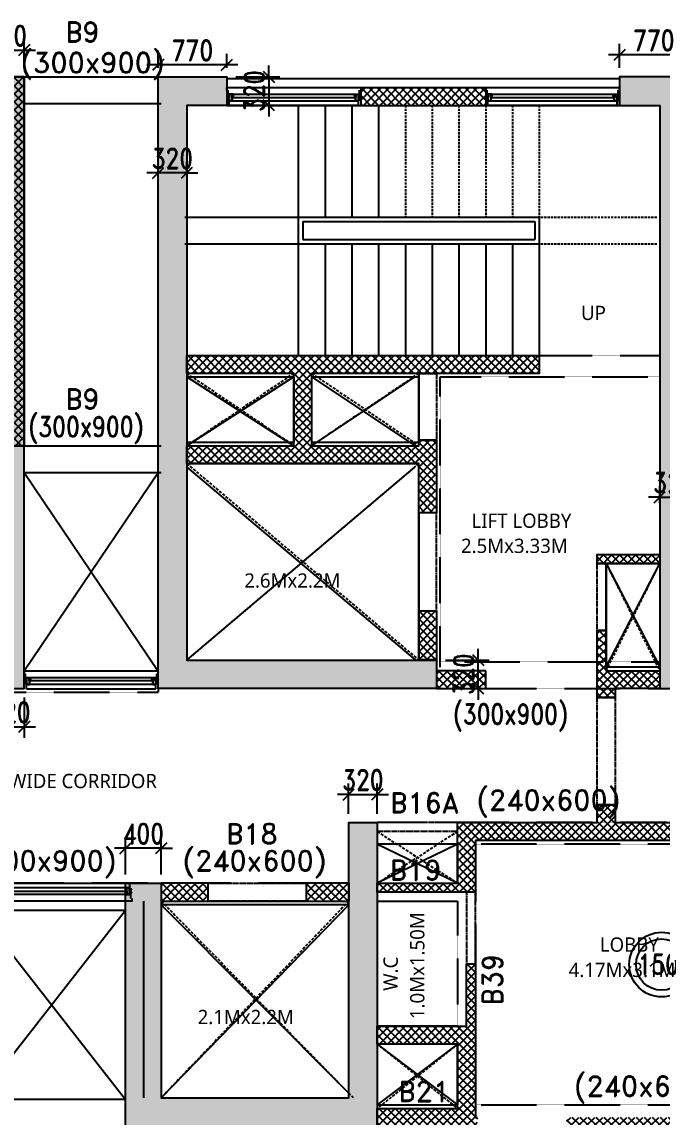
# Model space of a CAD drawing. Header units: millimetres. Extents: x 2061841 to 105821645, y -77612 to 48520811.
# Drawn here: x 105746329 to 105753503, y 48428970 to 48441231 of the extents above; entities that cross this region are included whole.
import ezdxf

# ---------------------------------------------------------------- set-up
doc = ezdxf.new("R2010")
doc.units = ezdxf.units.MM
doc.header["$LTSCALE"] = 10
doc.header["$MEASUREMENT"] = 0
for name, pattern in [('$0$HIDDEN', [0.375, 0.25, -0.125]), ('HIDDEN', [0.375, 0.25, -0.125]), ('HIDDEN2', [4.7625, 3.175, -1.5875])]:
    doc.linetypes.add(name, pattern=pattern)
for name, color, linetype in [('A-ANNO-LABL', 140, 'Continuous'), ('A-ELEV-HIDN', 54, 'HIDDEN2'), ('A-FLOR-STRS', 211, 'Continuous'), ('A-GLAZ-FRAM', 74, 'Continuous'), ('A-WALL', 3, 'Continuous'), ('A-WALL-CILL', 140, 'Continuous'), ('A-WALL-FNSH', 8, 'Continuous'), ('A-WALL-PATT', 54, 'Continuous'), ('AS-COLS', 2, 'Continuous'), ('S-BEAM', 4, 'Continuous'), ('S-BEAMNO.', 4, 'Continuous'), ('S-CUTOUT', 6, 'Continuous'), ('S-OPENING', 6, 'Continuous'), ('S-slab thk.', 2, 'Continuous')]:
    doc.layers.add(name, color=color, linetype=linetype)
doc.layers.add('S-STRCOL HATCH', color=33, linetype='Continuous', lineweight=9)
doc.styles.add('200', font='romand.shx', dxfattribs={"width": 0.8, "height": 225})
doc.styles.add('Lucida SU', font='l_10646.ttf')
doc.styles.add('RD', font='romand.shx', dxfattribs={"width": 0.9, "height": 225})
doc.dimstyles.new('GR1', dxfattribs={"dimtxt": 225, "dimasz": 125, "dimexe": 125, "dimexo": 100, "dimgap": 50, "dimtad": 1, "dimdec": 0, "dimzin": 3, "dimdsep": 46, "dimtxsty": '200', "dimblk1": 'OBLIQUE', "dimblk2": 'OBLIQUE', "dimsah": 1, "dimcen": 0.0625, "dimdle": 125, "dimclrd": 3, "dimclre": 3, "dimclrt": 2, "dimadec": 0, "dimazin": 0, "dimtfac": 1, "dimtdec": 0, "dimtix": 1, "dimtmove": 0, "dimatfit": 3, "dimfxl": 1, "dimtolj": 1, "dimtzin": 0, "dimarcsym": 0})
pattern_1 = [(135, (101911631.5, 48122568.903), (-44.9012806, -44.9012806), []), (225, (101911631.5, 48122568.903), (44.9012806, -44.9012806), [])]
pattern_2 = [(135, (101966233.326, 47916918.16), (-44.9012806, -44.9012806), []), (225, (101966233.326, 47916918.16), (44.9012806, -44.9012806), [])]

# ---------------------------------------------------------------- blocks, each defined once
blk = doc.blocks.new('Win clip')
for points in [[(14, 1), (14, 9), (18, 9), (18, 8), (19, 8), (19, 9), (20, 9), (20, 10), (0, 10), (0, 0), (3, 0), (3, -1), (2, -1), (2, -2), (5, -2), (5, 0), (17, 0), (17, -1), (15, -1), (15, -2), (18, -2), (18, 1)], [(1, 9), (13, 9), (13, 1), (1, 1)]]:
    blk.add_lwpolyline(points, close=True)
at = {"layer": 'Defpoints'}
blk.add_line((28, 3), (22, 3), dxfattribs=at)
blk = doc.blocks.new('*U685')
at = {"color": 251}
for p, q in [((0, 87), (25, 87)), ((25, 87), (0, 37)), ((0, 87), (25, 37)), ((25, 37), (0, 37)), ((1799, 87), (1774, 87)), ((1774, 87), (1799, 37)), ((1799, 87), (1774, 37)), ((1774, 37), (1799, 37))]:
    blk.add_line(p, q, dxfattribs=at)
for p, q in [((60, 25), (1739, 25)), ((70, 100), (1739, 100)), ((70, 65), (1739, 65))]:
    blk.add_line(p, q)
for points in [[(62, 70), (62, 66), (55, 66), (55, 85), (59, 85), (59, 84), (60, 84), (60, 88), (59, 88), (59, 87), (55, 87), (55, 99), (59, 99), (59, 97), (60, 97), (60, 100), (25, 100), (25, 25), (60, 25), (60, 65), (70, 65), (70, 70)], [(69, 69), (68, 69), (68, 70), (70, 70), (68, 70), (68, 69), (69, 69), (69, 66), (63, 66), (63, 69)], [(1737, 70), (1737, 66), (1744, 66), (1744, 85), (1740, 85), (1740, 84), (1739, 84), (1739, 88), (1740, 88), (1740, 87), (1744, 87), (1744, 99), (1740, 99), (1740, 97), (1739, 97), (1739, 100), (1774, 100), (1774, 25), (1739, 25), (1739, 65), (1729, 65), (1729, 70)], [(1730, 69), (1731, 69), (1731, 70), (1729, 70), (1731, 70), (1731, 69), (1730, 69), (1730, 66), (1736, 66), (1736, 69)]]:
    blk.add_lwpolyline(points)
for points in [[(59, 26), (26, 26), (26, 99), (54, 99), (54, 65), (59, 65)], [(65, 80), (65, 79), (63, 79), (65, 79), (65, 80), (62, 80)], [(1735, 80), (1735, 79), (1736, 79), (1735, 79), (1735, 80), (1737, 80)], [(1740, 26), (1773, 26), (1773, 99), (1745, 99), (1745, 65), (1740, 65)]]:
    blk.add_lwpolyline(points, close=True)
at = {"layer": 'A-WALL-CILL'}
blk.add_line((1774, -25), (25, -25), dxfattribs=at)
blk.add_lwpolyline([(0, 145), (0, 175), (1799, 175), (1799, 145)], dxfattribs=at)
at = {"layer": 'A-WALL-FNSH'}
for p, q in [((15, 87), (15, 145)), ((1784, 87), (1784, 145)), ((25, -25), (25, 35)), ((1774, -25), (1774, 35))]:
    blk.add_line(p, q, dxfattribs=at)
at = {"rotation": 270}
blk.add_blockref('Win clip', (60, 100), dxfattribs=at)
at = {"xscale": -1, "rotation": 90}
blk.add_blockref('Win clip', (1739, 100), dxfattribs=at)
blk = doc.blocks.new('*U686')
at = {"color": 251}
for p, q in [((0, 88), (25, 88)), ((25, 88), (0, 38)), ((0, 88), (25, 38)), ((25, 38), (0, 38)), ((1500, 88), (1475, 88)), ((1475, 88), (1500, 38)), ((1500, 88), (1475, 38)), ((1475, 38), (1500, 38))]:
    blk.add_line(p, q, dxfattribs=at)
for p, q in [((60, 25), (1440, 25)), ((70, 100), (1440, 100)), ((70, 65), (1440, 65))]:
    blk.add_line(p, q)
for points in [[(62, 70), (62, 67), (55, 67), (55, 85), (59, 85), (59, 84), (60, 84), (60, 88), (59, 88), (59, 87), (55, 87), (55, 99), (59, 99), (59, 97), (60, 97), (60, 100), (25, 100), (25, 25), (60, 25), (60, 65), (70, 65), (70, 70)], [(69, 69), (68, 69), (68, 70), (70, 70), (68, 70), (68, 69), (69, 69), (69, 67), (63, 67), (63, 69)], [(1437, 70), (1437, 67), (1445, 67), (1445, 85), (1441, 85), (1441, 84), (1440, 84), (1440, 88), (1441, 88), (1441, 87), (1445, 87), (1445, 99), (1441, 99), (1441, 97), (1440, 97), (1440, 100), (1475, 100), (1475, 25), (1440, 25), (1440, 65), (1430, 65), (1430, 70)], [(1431, 69), (1432, 69), (1432, 70), (1430, 70), (1432, 70), (1432, 69), (1431, 69), (1431, 67), (1436, 67), (1436, 69)]]:
    blk.add_lwpolyline(points)
for points in [[(59, 26), (26, 26), (26, 99), (54, 99), (54, 65), (59, 65)], [(65, 80), (65, 79), (63, 79), (65, 79), (65, 80), (62, 80)], [(1435, 80), (1435, 79), (1436, 79), (1435, 79), (1435, 80), (1437, 80)], [(1441, 26), (1474, 26), (1474, 99), (1446, 99), (1446, 65), (1441, 65)]]:
    blk.add_lwpolyline(points, close=True)
at = {"layer": 'A-WALL-CILL'}
blk.add_line((1475, -25), (25, -25), dxfattribs=at)
blk.add_lwpolyline([(0, 145), (0, 175), (1500, 175), (1500, 145)], dxfattribs=at)
at = {"layer": 'A-WALL-FNSH'}
for p, q in [((15, 88), (15, 145)), ((1485, 88), (1485, 145)), ((25, -25), (25, 35)), ((1475, -25), (1475, 35))]:
    blk.add_line(p, q, dxfattribs=at)
at = {"rotation": 270}
blk.add_blockref('Win clip', (60, 100), dxfattribs=at)
at = {"xscale": -1, "rotation": 90}
blk.add_blockref('Win clip', (1440, 100), dxfattribs=at)
blk = doc.blocks.new('*U687')
at = {"color": 251}
for p, q in [((0, 88), (25, 88)), ((25, 88), (0, 38)), ((0, 88), (25, 38)), ((25, 38), (0, 38)), ((1500, 88), (1475, 88)), ((1475, 88), (1500, 38)), ((1500, 88), (1475, 38)), ((1475, 38), (1500, 38))]:
    blk.add_line(p, q, dxfattribs=at)
for p, q in [((60, 25), (1440, 25)), ((70, 100), (1440, 100)), ((70, 65), (1440, 65))]:
    blk.add_line(p, q)
for points in [[(62, 70), (62, 67), (55, 67), (55, 85), (59, 85), (59, 84), (60, 84), (60, 88), (59, 88), (59, 87), (55, 87), (55, 99), (59, 99), (59, 97), (60, 97), (60, 100), (25, 100), (25, 25), (60, 25), (60, 65), (70, 65), (70, 70)], [(69, 69), (68, 69), (68, 70), (70, 70), (68, 70), (68, 69), (69, 69), (69, 67), (63, 67), (63, 69)], [(1437, 70), (1437, 67), (1445, 67), (1445, 85), (1441, 85), (1441, 84), (1440, 84), (1440, 88), (1441, 88), (1441, 87), (1445, 87), (1445, 99), (1441, 99), (1441, 97), (1440, 97), (1440, 100), (1475, 100), (1475, 25), (1440, 25), (1440, 65), (1430, 65), (1430, 70)], [(1431, 69), (1432, 69), (1432, 70), (1430, 70), (1432, 70), (1432, 69), (1431, 69), (1431, 67), (1436, 67), (1436, 69)]]:
    blk.add_lwpolyline(points)
for points in [[(59, 26), (26, 26), (26, 99), (54, 99), (54, 65), (59, 65)], [(65, 80), (65, 79), (63, 79), (65, 79), (65, 80), (62, 80)], [(1435, 80), (1435, 79), (1436, 79), (1435, 79), (1435, 80), (1437, 80)], [(1441, 26), (1474, 26), (1474, 99), (1446, 99), (1446, 65), (1441, 65)]]:
    blk.add_lwpolyline(points, close=True)
at = {"layer": 'A-WALL-CILL'}
blk.add_line((1475, -25), (25, -25), dxfattribs=at)
blk.add_lwpolyline([(0, 145), (0, 175), (1500, 175), (1500, 145)], dxfattribs=at)
at = {"layer": 'A-WALL-FNSH'}
for p, q in [((15, 88), (15, 145)), ((1485, 88), (1485, 145)), ((25, -25), (25, 35)), ((1475, -25), (1475, 35))]:
    blk.add_line(p, q, dxfattribs=at)
at = {"rotation": 270}
blk.add_blockref('Win clip', (60, 100), dxfattribs=at)
at = {"xscale": -1, "rotation": 90}
blk.add_blockref('Win clip', (1440, 100), dxfattribs=at)
blk = doc.blocks.new('*U692')
at = {"color": 251}
for p, q in [((0, 88), (25, 88)), ((25, 88), (0, 38)), ((0, 88), (25, 38)), ((25, 38), (0, 38)), ((1500, 88), (1475, 88)), ((1475, 88), (1500, 38)), ((1500, 88), (1475, 38)), ((1475, 38), (1500, 38))]:
    blk.add_line(p, q, dxfattribs=at)
for p, q in [((60, 25), (1440, 25)), ((70, 100), (1440, 100)), ((70, 65), (1440, 65))]:
    blk.add_line(p, q)
for points in [[(62, 70), (62, 67), (55, 67), (55, 85), (59, 85), (59, 84), (60, 84), (60, 88), (59, 88), (59, 87), (55, 87), (55, 99), (59, 99), (59, 97), (60, 97), (60, 100), (25, 100), (25, 25), (60, 25), (60, 65), (70, 65), (70, 70)], [(69, 69), (68, 69), (68, 70), (70, 70), (68, 70), (68, 69), (69, 69), (69, 67), (63, 67), (63, 69)], [(1438, 70), (1438, 67), (1445, 67), (1445, 85), (1441, 85), (1441, 84), (1440, 84), (1440, 88), (1441, 88), (1441, 87), (1445, 87), (1445, 99), (1441, 99), (1441, 97), (1440, 97), (1440, 100), (1475, 100), (1475, 25), (1440, 25), (1440, 65), (1430, 65), (1430, 70)], [(1431, 69), (1432, 69), (1432, 70), (1430, 70), (1432, 70), (1432, 69), (1431, 69), (1431, 67), (1437, 67), (1437, 69)]]:
    blk.add_lwpolyline(points)
for points in [[(59, 26), (26, 26), (26, 99), (54, 99), (54, 65), (59, 65)], [(65, 80), (65, 79), (63, 79), (65, 79), (65, 80), (62, 80)], [(1435, 80), (1435, 79), (1437, 79), (1435, 79), (1435, 80), (1438, 80)], [(1441, 26), (1474, 26), (1474, 99), (1446, 99), (1446, 65), (1441, 65)]]:
    blk.add_lwpolyline(points, close=True)
at = {"layer": 'A-WALL-CILL'}
blk.add_line((1475, -25), (25, -25), dxfattribs=at)
blk.add_lwpolyline([(0, 145), (0, 175), (1500, 175), (1500, 145)], dxfattribs=at)
at = {"layer": 'A-WALL-FNSH'}
for p, q in [((15, 88), (15, 145)), ((1485, 88), (1485, 145)), ((25, -25), (25, 35)), ((1475, -25), (1475, 35))]:
    blk.add_line(p, q, dxfattribs=at)
at = {"rotation": 270}
blk.add_blockref('Win clip', (60, 100), dxfattribs=at)
at = {"xscale": -1, "rotation": 90}
blk.add_blockref('Win clip', (1440, 100), dxfattribs=at)
blk = doc.blocks.new('_Oblique')
at = {"color": 0, "linetype": 'ByBlock', "lineweight": -2}
blk.add_line((-0.5, -0.5), (0.5, 0.5), dxfattribs=at)
blk = doc.blocks.new('*D1026')
at = {"layer": 'AS-COLS', "color": 3, "lineweight": -2, "transparency": 16777216}
for p, q in [((102984490, 48529702), (102984490, 48530119)), ((102984890, 48529702), (102984890, 48530119)), ((102984490, 48529994), (102984365, 48529994)), ((102984890, 48529994), (102984490, 48529994)), ((102984890, 48529994), (102985015, 48529994))]:
    blk.add_line(p, q, dxfattribs=at)
at = {"layer": 'Defpoints', "color": 0, "transparency": 16777216}
for p in [(102984490, 48529994), (102984490, 48529602, 0), (102984890, 48529602, 0)]:
    blk.add_point(p, dxfattribs=at)
at = {"layer": 'AS-COLS', "color": 3, "lineweight": -2, "transparency": 16777216, "xscale": 125, "yscale": 125, "zscale": 125}
blk.add_blockref('_Oblique', (102984490, 48529994), dxfattribs=at)
at = {"layer": 'AS-COLS', "color": 3, "lineweight": -2, "transparency": 16777216, "xscale": 125, "yscale": 125, "zscale": 125, "rotation": 180}
blk.add_blockref('_Oblique', (102984890, 48529994), dxfattribs=at)
at = {"layer": 'AS-COLS', "color": 2, "transparency": 16777216, "insert": (102984690, 48530157), "char_height": 225, "attachment_point": 5, "style": '200'}
blk.add_mtext('\\A1;400', dxfattribs=at)
blk = doc.blocks.new('*D1027')
at = {"layer": 'AS-COLS', "color": 3, "lineweight": -2, "transparency": 16777216}
for p, q in [((102986990, 48530381), (102986990, 48530721)), ((102987310, 48530381), (102987310, 48530721)), ((102986990, 48530596), (102986865, 48530596)), ((102986990, 48530596), (102987310, 48530596)), ((102987310, 48530596), (102987435, 48530596))]:
    blk.add_line(p, q, dxfattribs=at)
at = {"layer": 'Defpoints', "color": 0, "transparency": 16777216}
for p in [(102987310, 48530596), (102986990, 48530281), (102987310, 48530281)]:
    blk.add_point(p, dxfattribs=at)
at = {"layer": 'AS-COLS', "color": 3, "lineweight": -2, "transparency": 16777216, "xscale": 125, "yscale": 125, "zscale": 125}
blk.add_blockref('_Oblique', (102986990, 48530596), dxfattribs=at)
at = {"layer": 'AS-COLS', "color": 3, "lineweight": -2, "transparency": 16777216, "xscale": 125, "yscale": 125, "zscale": 125, "rotation": 180}
blk.add_blockref('_Oblique', (102987310, 48530596), dxfattribs=at)
at = {"layer": 'AS-COLS', "color": 2, "transparency": 16777216, "insert": (102987150, 48530758), "char_height": 225, "attachment_point": 5, "style": '200'}
blk.add_mtext('\\A1;320', dxfattribs=at)
blk = doc.blocks.new('*D1028')
at = {"layer": 'AS-COLS', "color": 3, "lineweight": -2, "transparency": 16777216}
for p, q in [((102988441, 48532101), (102988441, 48532226)), ((102988075, 48532101), (102988566, 48532101)), ((102988441, 48531781), (102988441, 48532101)), ((102988075, 48531781), (102988566, 48531781)), ((102988441, 48531781), (102988441, 48531656))]:
    blk.add_line(p, q, dxfattribs=at)
at = {"layer": 'Defpoints', "color": 0, "transparency": 16777216}
for p in [(102987975, 48532101), (102988441, 48532101), (102987975, 48531781)]:
    blk.add_point(p, dxfattribs=at)
at = {"layer": 'AS-COLS', "color": 3, "lineweight": -2, "transparency": 16777216, "xscale": 125, "yscale": 125, "zscale": 125}
for p, rotation in [((102988441, 48532101), 270), ((102988441, 48531781), 90)]:
    blk.add_blockref('_Oblique', p, dxfattribs=dict(at, rotation=rotation))
at = {"layer": 'AS-COLS', "color": 2, "transparency": 16777216, "insert": (102988279, 48531941), "char_height": 225, "attachment_point": 5, "rotation": 90, "style": '200'}
blk.add_mtext('\\A1;320', dxfattribs=at)
blk = doc.blocks.new('*D1029')
at = {"layer": 'AS-COLS', "color": 3, "lineweight": -2, "transparency": 16777216}
for p, q in [((102983035, 48531682), (102983035, 48531229)), ((102983355, 48531682), (102983355, 48531229)), ((102983035, 48531354), (102982910, 48531354)), ((102983035, 48531354), (102983355, 48531354)), ((102983355, 48531354), (102983480, 48531354))]:
    blk.add_line(p, q, dxfattribs=at)
at = {"layer": 'Defpoints', "color": 0, "transparency": 16777216}
for p in [(102983035, 48531782), (102983355, 48531782), (102983355, 48531354)]:
    blk.add_point(p, dxfattribs=at)
at = {"layer": 'AS-COLS', "color": 3, "lineweight": -2, "transparency": 16777216, "xscale": 125, "yscale": 125, "zscale": 125}
blk.add_blockref('_Oblique', (102983035, 48531354), dxfattribs=at)
at = {"layer": 'AS-COLS', "color": 3, "lineweight": -2, "transparency": 16777216, "xscale": 125, "yscale": 125, "zscale": 125, "rotation": 180}
blk.add_blockref('_Oblique', (102983355, 48531354), dxfattribs=at)
at = {"layer": 'AS-COLS', "color": 2, "transparency": 16777216, "insert": (102983195, 48531516), "char_height": 225, "attachment_point": 5, "style": '200'}
blk.add_mtext('\\A1;320', dxfattribs=at)
blk = doc.blocks.new('*D1053')
at = {"layer": 'AS-COLS', "color": 3, "lineweight": -2, "transparency": 16777216}
for p, q in [((102982955, 48538731), (102982955, 48539054)), ((102983355, 48538731), (102983355, 48539054)), ((102982955, 48538929), (102982830, 48538929)), ((102982955, 48538929), (102983355, 48538929)), ((102983355, 48538929), (102983480, 48538929))]:
    blk.add_line(p, q, dxfattribs=at)
at = {"layer": 'Defpoints', "color": 0, "transparency": 16777216}
for p in [(102983355, 48538929), (102982955, 48538631), (102983355, 48538631)]:
    blk.add_point(p, dxfattribs=at)
at = {"layer": 'AS-COLS', "color": 3, "lineweight": -2, "transparency": 16777216, "xscale": 125, "yscale": 125, "zscale": 125}
blk.add_blockref('_Oblique', (102982955, 48538929), dxfattribs=at)
at = {"layer": 'AS-COLS', "color": 3, "lineweight": -2, "transparency": 16777216, "xscale": 125, "yscale": 125, "zscale": 125, "rotation": 180}
blk.add_blockref('_Oblique', (102983355, 48538929), dxfattribs=at)
at = {"layer": 'AS-COLS', "color": 2, "transparency": 16777216, "insert": (102983155, 48539091), "char_height": 225, "attachment_point": 5, "style": '200'}
blk.add_mtext('\\A1;400', dxfattribs=at)
blk = doc.blocks.new('*D1054')
at = {"layer": 'AS-COLS', "color": 3, "lineweight": -2, "transparency": 16777216}
for p, q in [((102986095, 48538631), (102986095, 48538756)), ((102985725, 48538631), (102986220, 48538631)), ((102986095, 48538631), (102986095, 48538311)), ((102985725, 48538311), (102986220, 48538311)), ((102986095, 48538311), (102986095, 48538186))]:
    blk.add_line(p, q, dxfattribs=at)
at = {"layer": 'Defpoints', "color": 0, "transparency": 16777216}
for p in [(102985625, 48538631), (102985625, 48538311), (102986095, 48538311)]:
    blk.add_point(p, dxfattribs=at)
at = {"layer": 'AS-COLS', "color": 3, "lineweight": -2, "transparency": 16777216, "xscale": 125, "yscale": 125, "zscale": 125}
for p, rotation in [((102986095, 48538631), 270), ((102986095, 48538311), 90)]:
    blk.add_blockref('_Oblique', p, dxfattribs=dict(at, rotation=rotation))
at = {"layer": 'AS-COLS', "color": 2, "transparency": 16777216, "insert": (102985933, 48538471), "char_height": 225, "attachment_point": 5, "rotation": 90, "style": '200'}
blk.add_mtext('\\A1;320', dxfattribs=at)
blk = doc.blocks.new('*D1055')
at = {"layer": 'AS-COLS', "color": 3, "lineweight": -2, "transparency": 16777216}
for p, q in [((102984855, 48538731), (102984855, 48538890)), ((102985625, 48538731), (102985625, 48538890)), ((102985750, 48538765), (102984730, 48538765))]:
    blk.add_line(p, q, dxfattribs=at)
at = {"layer": 'Defpoints', "color": 0, "transparency": 16777216}
for p in [(102984855, 48538765), (102984855, 48538631), (102985625, 48538631)]:
    blk.add_point(p, dxfattribs=at)
at = {"layer": 'AS-COLS', "color": 3, "lineweight": -2, "transparency": 16777216, "xscale": 125, "yscale": 125, "zscale": 125, "rotation": 180}
blk.add_blockref('_Oblique', (102984855, 48538765), dxfattribs=at)
at = {"layer": 'AS-COLS', "color": 3, "lineweight": -2, "transparency": 16777216, "xscale": 125, "yscale": 125, "zscale": 125}
blk.add_blockref('_Oblique', (102985625, 48538765), dxfattribs=at)
at = {"layer": 'AS-COLS', "color": 2, "transparency": 16777216, "insert": (102985240, 48538927), "char_height": 225, "attachment_point": 5, "style": '200'}
blk.add_mtext('\\A1;770', dxfattribs=at)
blk = doc.blocks.new('*D1056')
at = {"layer": 'AS-COLS', "color": 3, "lineweight": -2, "transparency": 16777216}
for p, q in [((102984855, 48537550), (102984855, 48537680)), ((102985175, 48537550), (102985175, 48537680)), ((102984855, 48537555), (102984730, 48537555)), ((102985175, 48537555), (102984855, 48537555)), ((102985175, 48537555), (102985300, 48537555))]:
    blk.add_line(p, q, dxfattribs=at)
at = {"layer": 'Defpoints', "color": 0, "transparency": 16777216}
for p in [(102984855, 48537555), (102984855, 48537450), (102985175, 48537450)]:
    blk.add_point(p, dxfattribs=at)
at = {"layer": 'AS-COLS', "color": 3, "lineweight": -2, "transparency": 16777216, "xscale": 125, "yscale": 125, "zscale": 125}
blk.add_blockref('_Oblique', (102984855, 48537555), dxfattribs=at)
at = {"layer": 'AS-COLS', "color": 3, "lineweight": -2, "transparency": 16777216, "xscale": 125, "yscale": 125, "zscale": 125, "rotation": 180}
blk.add_blockref('_Oblique', (102985175, 48537555), dxfattribs=at)
at = {"layer": 'AS-COLS', "color": 2, "transparency": 16777216, "insert": (102985015, 48537717), "char_height": 225, "attachment_point": 5, "style": '200'}
blk.add_mtext('\\A1;320', dxfattribs=at)
blk = doc.blocks.new('*D1057')
at = {"layer": 'AS-COLS', "color": 3, "lineweight": -2, "transparency": 16777216}
for p, q in [((102990025, 48538731), (102990025, 48539001)), ((102990795, 48538731), (102990795, 48539001)), ((102990920, 48538876), (102989900, 48538876))]:
    blk.add_line(p, q, dxfattribs=at)
at = {"layer": 'Defpoints', "color": 0, "transparency": 16777216}
for p in [(102990025, 48538876), (102990025, 48538631), (102990795, 48538631)]:
    blk.add_point(p, dxfattribs=at)
at = {"layer": 'AS-COLS', "color": 3, "lineweight": -2, "transparency": 16777216, "xscale": 125, "yscale": 125, "zscale": 125, "rotation": 180}
blk.add_blockref('_Oblique', (102990025, 48538876), dxfattribs=at)
at = {"layer": 'AS-COLS', "color": 3, "lineweight": -2, "transparency": 16777216, "xscale": 125, "yscale": 125, "zscale": 125}
blk.add_blockref('_Oblique', (102990795, 48538876), dxfattribs=at)
at = {"layer": 'AS-COLS', "color": 2, "transparency": 16777216, "insert": (102990410, 48539039), "char_height": 225, "attachment_point": 5, "style": '200'}
blk.add_mtext('\\A1;770', dxfattribs=at)
blk = doc.blocks.new('*D1089')
at = {"layer": 'AS-COLS', "color": 3, "lineweight": -2, "transparency": 16777216}
for p, q in [((102990475, 48533857), (102990475, 48534050)), ((102990795, 48533857), (102990795, 48534050)), ((102990475, 48533925), (102990350, 48533925)), ((102990475, 48533925), (102990795, 48533925)), ((102990795, 48533925), (102990920, 48533925))]:
    blk.add_line(p, q, dxfattribs=at)
at = {"layer": 'Defpoints', "color": 0, "transparency": 16777216}
for p in [(102990795, 48533925), (102990475, 48533757), (102990795, 48533757)]:
    blk.add_point(p, dxfattribs=at)
at = {"layer": 'AS-COLS', "color": 3, "lineweight": -2, "transparency": 16777216, "xscale": 125, "yscale": 125, "zscale": 125}
blk.add_blockref('_Oblique', (102990475, 48533925), dxfattribs=at)
at = {"layer": 'AS-COLS', "color": 3, "lineweight": -2, "transparency": 16777216, "xscale": 125, "yscale": 125, "zscale": 125, "rotation": 180}
blk.add_blockref('_Oblique', (102990795, 48533925), dxfattribs=at)
at = {"layer": 'AS-COLS', "color": 2, "transparency": 16777216, "insert": (102990635, 48534088), "char_height": 225, "attachment_point": 5, "style": '200'}
blk.add_mtext('\\A1;320', dxfattribs=at)
blk = doc.blocks.new('TOWER-A TYPICAL FLOOR FRAMING PLAN N')
at = {"layer": 'A-WALL-PATT'}
h = blk.add_hatch(dxfattribs=at)
h.set_pattern_fill('ANSI37', color=8, scale=20, angle=90)
h.set_pattern_definition(pattern_1)
h.paths.add_polyline_path([(102983155.5, 48538631.2), (102983355.5, 48538631.2), (102983355.5, 48534501.3), (102983155.5, 48534501.3), (102983155.5, 48538631.2)])
h = blk.add_hatch(dxfattribs=at)
h.set_pattern_fill('ANSI37', color=8, scale=20, angle=90)
h.set_pattern_definition(pattern_1)
h.paths.add_polyline_path([(102988525.5, 48538373.6), (102988525.5, 48538423.6), (102988525.5, 48538423.6), (102988525.5, 48538423.6), (102988525.5, 48538511.2), (102987125.5, 48538511.2), (102987125.5, 48538481.1), (102987125.5, 48538311.2), (102988525.5, 48538311.2), (102988525.5, 48538373.6), (102988525.5, 48538373.6), (102988525.5, 48538373.6)])
h = blk.add_hatch(dxfattribs=at)
h.set_pattern_fill('ANSI37', color=8, scale=20, angle=90)
h.set_pattern_definition(pattern_1)
h.paths.add_polyline_path([(102985175.5, 48535311.2), (102985175.5, 48535511.2), (102989125.5, 48535511.2), (102989125.5, 48535311.2), (102986575.5, 48535311.2), (102986575.5, 48534501.3), (102987775.5, 48534501.3), (102987775.5, 48534561.2), (102987975.5, 48534561.2), (102987975.5, 48534501.3), (102987975.5, 48534301.3), (102987975.5, 48533751.3), (102987775.5, 48533751.3), (102987775.5, 48534301.3), (102985175.5, 48534301.3), (102985175.5, 48534501.3), (102986375.5, 48534501.3), (102986375.5, 48535311.2)])
h = blk.add_hatch(dxfattribs=at)
h.set_pattern_fill('ANSI37', color=8, scale=20, angle=90)
h.set_pattern_definition(pattern_1)
h.paths.add_polyline_path([(102989775.5, 48533181.3), (102989775.5, 48533281.3), (102990475.5, 48533281.3), (102990475.5, 48533181.3)])
h = blk.add_hatch(dxfattribs=at)
h.set_pattern_fill('ANSI37', color=8, scale=20, angle=90)
h.set_pattern_definition(pattern_1)
h.paths.add_polyline_path([(102987775.5, 48532651.3), (102987975.5, 48532651.3), (102987975.5, 48532101.9), (102987775.5, 48532101.9), (102987775.5, 48532651.3)])
h = blk.add_hatch(dxfattribs=at)
h.set_pattern_fill('ANSI37', color=8, scale=20, angle=90)
h.set_pattern_definition(pattern_1)
h.paths.add_polyline_path([(102989775.5, 48532431.3), (102989875.5, 48532431.3), (102989875.5, 48531981.3), (102990475.5, 48531981.3), (102990475.5, 48531781.3), (102989975.5, 48531781.3), (102989975.5, 48531681.3), (102989775.5, 48531681.3), (102989775.5, 48532431.3)])
h = blk.add_hatch(dxfattribs=at)
h.set_pattern_fill('ANSI37', color=8, scale=20, angle=90)
h.set_pattern_definition(pattern_1)
h.paths.add_polyline_path([(102988525.5, 48531781.9), (102987975.5, 48531781.9), (102987975.5, 48531981.9), (102988525.5, 48531981.9), (102988525.5, 48531981.9), (102988525.5, 48531781.9)])
h = blk.add_hatch(dxfattribs=at)
h.set_pattern_fill('ANSI37', color=8, scale=20, angle=90)
h.set_pattern_definition(pattern_1)
h.paths.add_polyline_path([(102989435.5, 48526981.3), (102989435.5, 48523181.3), (102989106.7, 48523181.3), (102989106.7, 48522981.3), (102989535.5, 48522981.3), (102989535.5, 48526881.3), (102991365.5, 48526881.3), (102991365.5, 48526981.3)])
h.paths.add_polyline_path([(102987310.5, 48529501.9), (102988410.5, 48529501.9), (102988410.5, 48530081.3), (102990814.4, 48530081.3), (102990814.4, 48530281.3), (102989975.5, 48530281.3), (102989975.5, 48530481.3), (102989775.5, 48530481.3), (102989775.5, 48530281.3), (102988210.5, 48530281.3), (102988210.5, 48529601.9), (102987310.5, 48529601.9)])
h.paths.add_polyline_path([(102988410.5, 48528701.9), (102988310.5, 48528701.9), (102988310.5, 48528001.9), (102987310.5, 48528001.9), (102987310.5, 48527801.9), (102988210.5, 48527801.9), (102988210.5, 48527081.3), (102987310.5, 48527081.3), (102987310.5, 48526881.3), (102988435.5, 48526881.3), (102988435.5, 48526981.3), (102988410.5, 48526981.3)])
h = blk.add_hatch(dxfattribs=at)
h.set_pattern_fill('ANSI37', color=8, scale=20, angle=90)
h.set_pattern_definition(pattern_2)
h.paths.add_polyline_path([(102984890.4, 48529602.2), (102985415.4, 48529602.2), (102985415.4, 48529402.2), (102984890.4, 48529402.2)])
h = blk.add_hatch(dxfattribs=at)
h.set_pattern_fill('ANSI37', color=8, scale=20, angle=90)
h.set_pattern_definition(pattern_2)
h.paths.add_polyline_path([(102986515.4, 48529601.6), (102986990.5, 48529602.8), (102986990.5, 48529402.8), (102986515.4, 48529401.6)])
at = {"layer": 'S-STRCOL HATCH'}
h = blk.add_hatch(color=256, dxfattribs=at)
h.dxf.hatch_style = 1
h.paths.add_polyline_path([(102983355.5, 48538631.2), (102982955.5, 48538631.2), (102982955.5, 48534501.3), (102983355.5, 48534501.3), (102983355.5, 48538631.2)])
h = blk.add_hatch(color=256, dxfattribs=at)
h.dxf.hatch_style = 1
h.paths.add_polyline_path([(102987975.5, 48532101.3), (102987975.5, 48531782), (102984855.5, 48531782), (102984855.5, 48538631.9), (102985625.5, 48538631.9), (102985625.5, 48538311.9), (102985175.5, 48538311.9), (102985175.5, 48532101.3)])
h = blk.add_hatch(color=256, dxfattribs=at)
h.dxf.hatch_style = 1
h.paths.add_polyline_path([(102990795.5, 48538631.9), (102990025.5, 48538631.9), (102990025.5, 48538311.9), (102990475.5, 48538311.9), (102990475.5, 48531782), (102990795.5, 48531782)])
h = blk.add_hatch(color=256, dxfattribs=at)
h.dxf.hatch_style = 1
h.paths.add_polyline_path([(102980639.7, 48534501.3), (102980639.7, 48531781.3), (102980959.7, 48531781.3), (102980959.7, 48534182), (102983035.5, 48534182), (102983035.5, 48531781.9), (102983355.5, 48531781.9), (102983355.4, 48534502), (102983355.5, 48534501.3), (102983035.5, 48534501.3)])
h = blk.add_hatch(color=256, dxfattribs=at)
h.dxf.hatch_style = 1
h.paths.add_polyline_path([(102984490.5, 48529602.1), (102984890.5, 48529602.3), (102984890.5, 48527202), (102986990.5, 48527202), (102986990.5, 48530282), (102987310.5, 48530282), (102987310.5, 48526882), (102984490.5, 48526881.3)])
at = {"layer": 'A-ELEV-HIDN'}
for p, q in [((102985175.5, 48535311.2, 0), (102986375.5, 48534501.3, 0)), ((102986375.5, 48535311.2, 0), (102985175.5, 48534501.3, 0)), ((102987775.5, 48535311.2, 0), (102986575.5, 48534501.3, 0)), ((102986575.5, 48535311.2, 0), (102987775.5, 48534501.3, 0)), ((102987775.5, 48534301.3, 0), (102985175.5, 48532101.9, 0)), ((102985175.5, 48534301.3, 0), (102987775.5, 48532101.9, 0)), ((102989875.5, 48533181.3), (102990475.5, 48531981.3)), ((102989875.5, 48531981.3), (102990475.5, 48533181.3)), ((102988210.5, 48530181.9), (102987310.5, 48529601.9)), ((102987310.5, 48530181.9), (102988210.5, 48529601.9)), ((102988210.5, 48527801.9), (102987310.5, 48527081.3)), ((102987310.5, 48527801.9), (102988210.5, 48527081.3))]:
    blk.add_line(p, q, dxfattribs=at)
at = {"layer": 'A-ELEV-HIDN', "ltscale": 0.3}
for p, q in [((102988210.5, 48530281.3), (102987310.5, 48530281.3)), ((102988210.5, 48530181.3), (102987310.5, 48530181.3))]:
    blk.add_line(p, q, dxfattribs=at)
at = {"layer": 'A-ELEV-HIDN', "ltscale": 0.3, "elevation": 0}
for points in [[(102987975.5, 48534561.2), (102987775.5, 48534561.2), (102987775.5, 48535311.2), (102987975.5, 48535311.2)], [(102987975.5, 48533751.3), (102987775.5, 48533751.3), (102987775.5, 48532651.3), (102987975.5, 48532651.3)], [(102985415.5, 48529602.2), (102986515.5, 48529602.2), (102986515.5, 48529402.2), (102985415.5, 48529402.2)]]:
    blk.add_lwpolyline(points, close=True, dxfattribs=at)
at = {"layer": 'A-ELEV-HIDN', "ltscale": 0.3}
for points in [[(102989775.5, 48533181.3), (102989875.5, 48533181.3), (102989875.5, 48532431.3), (102989775.5, 48532431.3)], [(102989775.5, 48531681.3), (102989975.5, 48531681.3), (102989975.5, 48530481.3), (102989775.5, 48530481.3)], [(102988410.5, 48529501.9), (102988310.5, 48529501.9), (102988310.5, 48528701.9), (102988410.5, 48528701.9)]]:
    blk.add_lwpolyline(points, close=True, dxfattribs=at)
at = {"layer": 'A-ELEV-HIDN', "elevation": 0}
for points in [[(102984890.5, 48529402.2), (102987040.5, 48527202.2)], [(102986990.5, 48529402.2), (102984890.5, 48527201.5)]]:
    blk.add_lwpolyline(points, dxfattribs=at)
at = {"layer": 'A-FLOR-STRS'}
for p, q in [((102986425.5, 48538311.2, 0), (102986425.5, 48535511.2, 0)), ((102986725.5, 48538311.2, 0), (102986725.5, 48537061.2, 0)), ((102987025.5, 48538311.2, 0), (102987025.5, 48537061.2, 0)), ((102987325.5, 48538311.2, 0), (102987325.5, 48537061.2, 0)), ((102985155.5, 48537061.2, 0), (102989105.5, 48537061.2, 0)), ((102986475.5, 48537011.2, 0), (102986475.5, 48536811.2, 0)), ((102986475.5, 48537011.2, 0), (102989075.5, 48537011.2, 0)), ((102989075.5, 48537011.2, 0), (102989075.5, 48536811.2, 0)), ((102989125.5, 48537061.2, 0), (102989125.5, 48535511.2, 0)), ((102985155.5, 48536761.2, 0), (102986425.5, 48536761.2, 0)), ((102986425.5, 48536761.2, 0), (102989125.5, 48536761.2, 0)), ((102986475.5, 48536811.2, 0), (102989075.5, 48536811.2, 0)), ((102986725.5, 48536761.2, 0), (102986725.5, 48535511.2, 0)), ((102987025.5, 48536761.2, 0), (102987025.5, 48535511.2, 0)), ((102987325.5, 48536761.2, 0), (102987325.5, 48535511.2, 0)), ((102987625.5, 48536761.2, 0), (102987625.5, 48535511.2, 0)), ((102987925.5, 48536761.2, 0), (102987925.5, 48535511.2, 0)), ((102988225.5, 48536761.2, 0), (102988225.5, 48535511.2, 0)), ((102988525.5, 48536761.2, 0), (102988525.5, 48535511.2, 0)), ((102988825.5, 48536761.2, 0), (102988825.5, 48535511.2, 0))]:
    blk.add_line(p, q, dxfattribs=at)
at = {"layer": 'A-FLOR-STRS', "linetype": 'HIDDEN', "ltscale": 10}
for p, q in [((102987625.5, 48538311.2, 0), (102987625.5, 48537061.2, 0)), ((102987925.5, 48538311.2, 0), (102987925.5, 48537061.2, 0)), ((102988225.5, 48538311.2, 0), (102988225.5, 48537061.2, 0)), ((102988525.5, 48538311.2, 0), (102988525.5, 48537061.2, 0)), ((102988825.5, 48538311.2, 0), (102988825.5, 48537061.2, 0)), ((102989125.5, 48538311.2, 0), (102989125.5, 48537061.2, 0)), ((102989105.5, 48537061.2, 0), (102990455.5, 48537061.2, 0)), ((102989105.5, 48536761.2, 0), (102990455.5, 48536761.2, 0))]:
    blk.add_line(p, q, dxfattribs=at)
at = {"layer": 'A-WALL', "color": 8}
for p, q in [((102985625.5, 48538511.2, 0), (102990025.5, 48538511.2, 0)), ((102985625.5, 48538511.2, 0), (102985625.5, 48538311.2, 0)), ((102987125.5, 48538511.2), (102987125.5, 48538311.2)), ((102988525.5, 48538511.2, 0), (102988525.5, 48538311.2, 0)), ((102990025.5, 48538311.2, 0), (102990025.5, 48538511.2, 0)), ((102985625.5, 48538311.2, 0), (102990025.5, 48538311.2, 0)), ((102987775.5, 48535311.2, 0), (102987775.5, 48534561.2, 0)), ((102987775.5, 48533751.3, 0), (102987775.5, 48532651.3, 0)), ((102989875.5, 48533181.3), (102989875.5, 48532431.3)), ((102987775.5, 48532651.3, 0), (102987775.5, 48532101.3, 0)), ((102987775.5, 48532651.3, 0), (102987975.5, 48532651.3, 0)), ((102987975.5, 48532651.3, 0), (102987975.5, 48532101.3, 0)), ((102987775.5, 48532101.3, 0), (102987975.5, 48532101.3, 0)), ((102985415.5, 48529602.2, 0), (102984890.5, 48529602.2)), ((102984890.5, 48529601.3, 0), (102984890.5, 48527201.3, 0)), ((102985415.5, 48529402.2, 0), (102985415.5, 48529602.2, 0)), ((102986990.5, 48529602.2, 0), (102986515.5, 48529602.2, 0)), ((102986515.5, 48529602.2, 0), (102986515.5, 48529402.2, 0)), ((102986990.5, 48529601.9, 0), (102986990.5, 48529401.9, 0)), ((102987310.5, 48529601.9, 0), (102987310.5, 48529501.9)), ((102984690.5, 48529401.9, 0), (102984690.5, 48527201.3, 0)), ((102984890.5, 48529402.2, 0), (102986990.5, 48529402.2, 0)), ((102984890.5, 48529402.2, 0), (102985415.5, 48529402.2, 0)), ((102988310.5, 48528701.9), (102988410.5, 48528701.9))]:
    blk.add_line(p, q, dxfattribs=at)
for points in [[(102983155.5, 48538631.2), (102983355.5, 48538631.2), (102983355.5, 48534501.3), (102983155.5, 48534501.3)], [(102988410.5, 48529501.9), (102988210.5, 48529501.9), (102987310.5, 48529501.9), (102987310.5, 48529601.9), (102988210.5, 48529601.9), (102988210.5, 48530281.3), (102989775.5, 48530281.3), (102989775.5, 48530481.3), (102989975.5, 48530481.3), (102989975.5, 48530281.3), (102990814.4, 48530281.3), (102990814.4, 48530081.3), (102988410.5, 48530081.3)]]:
    blk.add_lwpolyline(points, close=True, dxfattribs=at)
at = {"layer": 'A-WALL', "color": 8, "elevation": 0}
for points in [[(102985175.5, 48535311.2), (102985175.5, 48535511.2), (102989125.5, 48535511.2), (102989125.5, 48535311.2), (102986575.5, 48535311.2), (102986575.5, 48534501.3), (102987775.5, 48534501.3), (102987775.5, 48534561.2), (102987975.5, 48534561.2), (102987975.5, 48534501.3), (102987975.5, 48534301.3), (102987975.5, 48533751.3), (102987775.5, 48533751.3), (102987775.5, 48534301.3), (102985175.5, 48534301.3), (102985175.5, 48534501.3), (102986375.5, 48534501.3), (102986375.5, 48535311.2)], [(102987775.5, 48532651.3), (102987975.5, 48532651.3), (102987975.5, 48532101.9), (102987775.5, 48532101.9)], [(102988525.5, 48531981.9), (102987975.5, 48531981.9), (102987975.5, 48531781.9), (102988525.5, 48531781.9)]]:
    blk.add_lwpolyline(points, close=True, dxfattribs=at)
at = {"layer": 'A-WALL', "color": 8}
for points in [[(102989775.5, 48533181.3), (102989775.5, 48533281.3), (102990475.5, 48533281.3), (102990475.5, 48533181.3), (102989775.5, 48533181.3), (102989875.5, 48533181.3)], [(102989775.5, 48532431.3), (102989875.5, 48532431.3), (102989875.5, 48531981.3), (102990475.5, 48531981.3), (102990475.5, 48531781.3), (102989975.5, 48531781.3), (102989975.5, 48531681.3), (102989775.5, 48531681.3), (102989775.5, 48532431.3)], [(102988435.5, 48526881.3), (102987310.5, 48526881.3), (102987310.5, 48527081.3), (102988210.5, 48527081.3), (102988210.5, 48527801.9), (102987310.5, 48527801.9), (102987310.5, 48528001.9), (102988310.5, 48528001.9), (102988310.5, 48528701.9)], [(102988410.5, 48528701.9), (102988410.5, 48526981.3), (102988435.5, 48526981.3)]]:
    blk.add_lwpolyline(points, dxfattribs=at)
at = {"layer": 'AS-COLS', "color": 1}
for points in [[(102983355.5, 48538631.2), (102982955.5, 48538631.2), (102982955.5, 48534501.3), (102983355.5, 48534501.3)], [(102987975.5, 48532101.3), (102987975.5, 48531781.3), (102984855.5, 48531781.3), (102984855.5, 48538631.2), (102985625.5, 48538631.2), (102985625.5, 48538311.2), (102985175.5, 48538311.2), (102985175.5, 48532101.3)], [(102990795.5, 48538631.2), (102990025.5, 48538631.2), (102990025.5, 48538311.2), (102990475.5, 48538311.2), (102990475.5, 48531781.3), (102990795.5, 48531781.3)], [(102980639.7, 48534501.3), (102980639.7, 48531781.3), (102980959.7, 48531781.3), (102980959.7, 48534181.3), (102983035.5, 48534181.3), (102983035.5, 48531781.9), (102983355.5, 48531781.9), (102983355.5, 48534501.3), (102983355.5, 48534501.3), (102983035.5, 48534501.3), (102983035.5, 48534501.3)]]:
    blk.add_lwpolyline(points, close=True, dxfattribs=at)
at = {"layer": 'AS-COLS', "color": 1, "elevation": 0}
blk.add_lwpolyline([(102984490.5, 48529602.1), (102984890.5, 48529601.6), (102984890.5, 48527201.3), (102986990.5, 48527201.3), (102986990.5, 48530281.3), (102987310.5, 48530281.3), (102987310.5, 48526881.3), (102984490.5, 48526881.3)], close=True, dxfattribs=at)
at = {"layer": 'S-BEAM'}
for p, q in [((102983355.5, 48538631.2), (102984890, 48538631.2)), ((102985625.5, 48538611.3), (102990025.5, 48538611.3)), ((102983355.5, 48538331.2), (102984890, 48538331.2)), ((102985625.5, 48538311.2), (102990025.5, 48538311.2)), ((102985175.5, 48535271.2), (102986375.5, 48535271.2)), ((102986375.5, 48535271.2, 0), (102986375.5, 48534541.3, 0)), ((102986575.5, 48535271.2), (102987775.5, 48535271.2, 0)), ((102986575.5, 48535271.2, 0), (102986575.5, 48534541.3, 0)), ((102987775.5, 48534541.3, 0), (102987775.5, 48535271.2, 0)), ((102985175.5, 48534541.3, 0), (102986375.5, 48534541.3, 0)), ((102986575.5, 48534541.3, 0), (102987775.5, 48534541.3, 0)), ((102983355.5, 48534501.3), (102984890, 48534501.3)), ((102985175.5, 48534301.3, 0), (102987775.5, 48534301.3, 0)), ((102983355.5, 48534201.3), (102984890, 48534201.3)), ((102987775.5, 48532101.9, 0), (102987775.5, 48534261.3, 0)), ((102983355.5, 48531981.3), (102984855.5, 48531981.3)), ((102988210.5, 48530041.3), (102987305.8, 48530041.3)), ((102988210.5, 48530041.3, 0), (102987310.5, 48530041.3, 0)), ((102988210.5, 48530041.3, 0), (102988210.5, 48529602.2, 0)), ((102987310.5, 48529602.2, 0), (102988210.5, 48529602.2, 0)), ((102987310.5, 48529601.9), (102988210.5, 48529601.9)), ((102987310.5, 48529401.9), (102988210.5, 48529401.9)), ((102982831.3, 48529302.1, 0), (102984490.5, 48529302.1, 0)), ((102986990.5, 48529362.1, 0), (102984890.5, 48529362.1, 0)), ((102988210.5, 48528001.9), (102987310.5, 48528001.9)), ((102988210.5, 48527801.9), (102987310.5, 48527801.9)), ((102988210.5, 48527801.9), (102988210.5, 48527120.9)), ((102984490.5, 48527180.9, 0), (102982831.3, 48527180.9, 0)), ((102987310.5, 48527121.3), (102988210.5, 48527121.3))]:
    blk.add_line(p, q, dxfattribs=at)
at = {"layer": 'S-BEAM', "linetype": '$0$HIDDEN'}
for p, q in [((102985175.5, 48535511.2), (102990475.5, 48535511.2)), ((102988015.5, 48535271.2, 0), (102990475.5, 48535271.2)), ((102988015.5, 48532021.3, 0), (102988015.5, 48535271.2, 0)), ((102988010, 48532081, 0), (102990470, 48532081)), ((102980959.7, 48531741.3), (102984855.5, 48531741.3)), ((102984855.5, 48531781.3), (102984855.5, 48531741.3)), ((102987975.5, 48531781.3), (102990475.5, 48531781.3)), ((102990555.5, 48530281.3, 0), (102987310.5, 48530281.3, 0)), ((102988186.3, 48530281.3), (102987310.5, 48530281.3, 0)), ((102992365.5, 48530041.3, 0), (102988410.5, 48530041.3, 0)), ((102988410.5, 48530041.3), (102988410.5, 48527121.2)), ((102986990.5, 48529602.1, 0), (102980331.3, 48529602.1, 0)), ((102988210.5, 48529401.9), (102988210.5, 48528001.9)), ((102988410.5, 48527121.3), (102992365.5, 48527121.3))]:
    blk.add_line(p, q, dxfattribs=at)
at = {"layer": 'S-BEAM'}
blk.add_lwpolyline([(102989875.5, 48533181.3), (102990475.5, 48533181.3), (102990475.5, 48532021.3), (102989875.5, 48532021.3)], close=True, dxfattribs=at)
at = {"layer": 'S-CUTOUT'}
for p, q in [((102985175.5, 48535271.2), (102986375.5, 48534501.3, 0)), ((102986375.5, 48535271.2), (102985175.5, 48534501.3)), ((102986575.5, 48534501.3, 0), (102987735.5, 48535271.2)), ((102986575.5, 48535271.2), (102987735.5, 48534501.3)), ((102983355.5, 48531981.3), (102984855.5, 48534201.3)), ((102983355.5, 48534201.3), (102984855.4, 48531977.8, 0)), ((102985175.5, 48534261.3, 0), (102987735.5, 48532101.9)), ((102987728.2, 48534261.3, 0), (102985175.5, 48532101.9)), ((102989875.5, 48533181.3), (102990475.5, 48532021.3)), ((102989875.5, 48532021.3), (102990475.5, 48533181.3)), ((102988210.5, 48529601.9), (102987305.8, 48530041.3)), ((102988210.5, 48530041.3), (102987310.5, 48529601.9)), ((102982831.3, 48527180.9, 0), (102984490.5, 48529302.1, 0)), ((102982831.3, 48529302.1, 0), (102984490.5, 48527180.9, 0)), ((102984890.5, 48529362.1, 0), (102986990.5, 48527253.3)), ((102986990.5, 48529362.1, 0), (102984890.5, 48527201.3, 0)), ((102988210.5, 48527801.9), (102987310.5, 48527121.3)), ((102987310.5, 48527801.9), (102988210.5, 48527120.9))]:
    blk.add_line(p, q, dxfattribs=at)
at = {"layer": 'S-slab thk.'}
for radius in [362.3, 287.3]:
    blk.add_circle((102990497.2, 48528691.9, 0), radius, dxfattribs=at)
at = {"layer": 'A-GLAZ-FRAM', "color": 252}
for name, p, rotation in [('*U692', (102985625.4, 48538335.9, 0), 359.9968149912646), ('*U686', (102988525.4, 48538335.9, 0), 359.9968149912646), ('*U685', (102984560.5, 48529576.9), 179.9968149912646)]:
    blk.add_blockref(name, p, dxfattribs=dict(at, rotation=rotation))
at = {"layer": 'A-GLAZ-FRAM', "color": 252, "xscale": -1, "rotation": 0.003185008735391293}
blk.add_blockref('*U687', (102984855.5, 48531802.6, 0), dxfattribs=at)
at = {"layer": 'A-ANNO-LABL', "color": 252, "style": 'Lucida SU'}
for s, p in [('UP', (102989594.2, 48535908, 1659.2)), ('LIFT LOBBY', (102988366.4, 48533581.3, 207.4)), ('2.5Mx3.33M', (102988248.8, 48533300.3, 207.4)), ('2.6Mx2.2M', (102985820.7, 48532911.8, 0)), ('2.2M WIDE CORRIDOR', (102982648.9, 48530667.2)), ('LOBBY', (102989804.8, 48528835.7, 414.8)), ('4.17Mx3.1M', (102989455.6, 48528553, 207.4)), ('2.1Mx2.2M', (102985298.2, 48528025.2, 0))]:
    blk.add_text(s, height=160, dxfattribs=at).set_placement(p)
for s, p in [('1.0Mx1.50M', (102987838.8, 48528081.3, 207.4)), ('W.C', (102987540.3, 48528398.7, 207.4))]:
    blk.add_text(s, height=160, rotation=90, dxfattribs=at).set_placement(p)
at = {"layer": 'S-BEAMNO.', "color": 4, "style": 'RD'}
for s, rotation, p in [('B9', 0.00028, (102983814.7, 48539020.7)), ('B9', 0.00028, (102983814.7, 48534911.2)), ('B16A', 0.00028, (102987454.6, 48530391.1, 0)), ('B18', 0.00028, (102985616.6, 48530044.1, 0)), ('B19', 0.00028, (102987451.4, 48529637.6)), ('B39', 90.00028, (102988713.2, 48528234.9, 0)), ('B21', 359.99972, (102987546.5, 48527159.4))]:
    blk.add_text(s, height=225, rotation=rotation, dxfattribs=at).set_placement(p)
at = {"layer": 'S-BEAMNO.', "color": 2, "style": 'RD'}
for s, rotation, p in [('(300x900)', 0.00028, (102983320.4, 48538677.8)), ('(240x600)', 0.00028, (102988427.6, 48530421, 0)), ('(300x900)', 0.00028, (102982780.7, 48529741.8)), ('(240x600)', 0.00028, (102985134.6, 48529741.8)), ('(240x600)', 359.99972, (102989520.4, 48527218.9, 0))]:
    blk.add_text(s, height=225, rotation=rotation, dxfattribs=at).set_placement(p)
at = {"layer": 'S-BEAMNO.', "color": 2, "style": 'RD', "width": 0.8}
for p in [(102983406.3, 48534602.7, 0), (102988162.6, 48531384.5)]:
    blk.add_text('(300x900)', height=225, rotation=0.00028, dxfattribs=at).set_placement(p)
at = {"layer": 'S-slab thk.', "style": 'RD', "width": 0.8}
blk.add_text('150', height=225, rotation=359.99972, dxfattribs=at).set_placement((102990228.6, 48528583.1, 0))
at = {"layer": 'AS-COLS', "color": 6}
for base, p1, p2, picture, middle in [((102983355.5, 48538928.7), (102982955.5, 48538631.2), (102983355.5, 48538631.2), '*D1053', (102983155.5, 48539091.2)), ((102984855.5, 48538764.7), (102985625.5, 48538631.2), (102984855.5, 48538631.2), '*D1055', (102985240.5, 48538927.2)), ((102990025.5, 48538876), (102990795.5, 48538631.2), (102990025.5, 48538631.2), '*D1057', (102990410.5, 48539038.5)), ((102984855.5, 48537554.8), (102985175.5, 48537449.7), (102984855.5, 48537449.7), '*D1056', (102985015.5, 48537717.3)), ((102983355.5, 48531353.8), (102983035.5, 48531781.9), (102983355.5, 48531781.9), '*D1029', (102983195.5, 48531516.3)), ((102987310.5, 48530595.9, 0), (102986990.5, 48530281.3, 0), (102987310.5, 48530281.3, 0), '*D1027', (102987150.5, 48530758.4, 0)), ((102984490.5, 48529994.2), (102984890.5, 48529601.6, 0), (102984490.5, 48529602.1, 0), '*D1026', (102984690.5, 48530156.7))]:
    dim = blk.add_linear_dim(base=base, p1=p1, p2=p2, dimstyle='GR1', dxfattribs=at)
    dim.commit()
    dim.dimension.update_dxf_attribs({"geometry": picture, "text_midpoint": middle})
for base, p1, p2, picture, middle in [((102986095.1, 48538311.2), (102985625.5, 48538631.2), (102985625.5, 48538311.2), '*D1054', (102985932.6, 48538471.2)), ((102988441.3, 48532101.3), (102987975.5, 48531781.3), (102987975.5, 48532101.3), '*D1028', (102988278.8, 48531941.3))]:
    dim = blk.add_linear_dim(base=base, p1=p1, p2=p2, angle=90, dimstyle='GR1', dxfattribs=at)
    dim.commit()
    dim.dimension.update_dxf_attribs({"geometry": picture, "text_midpoint": middle})
at = {"layer": 'AS-COLS'}
dim = blk.add_linear_dim(base=(102990795.5, 48533925.1), p1=(102990475.5, 48533757), p2=(102990795.5, 48533757), dimstyle='GR1', dxfattribs=at)
dim.commit()
dim.dimension.update_dxf_attribs({"geometry": '*D1089', "text_midpoint": (102990635.5, 48534087.6)})

msp = doc.modelspace()

# ---------------------------------------------------------------- block references
at = {"layer": 'S-OPENING'}
msp.add_blockref('TOWER-A TYPICAL FLOOR FRAMING PLAN N', (2763000.3, -98014.7), dxfattribs=at)

doc.saveas('drawing.dxf')
